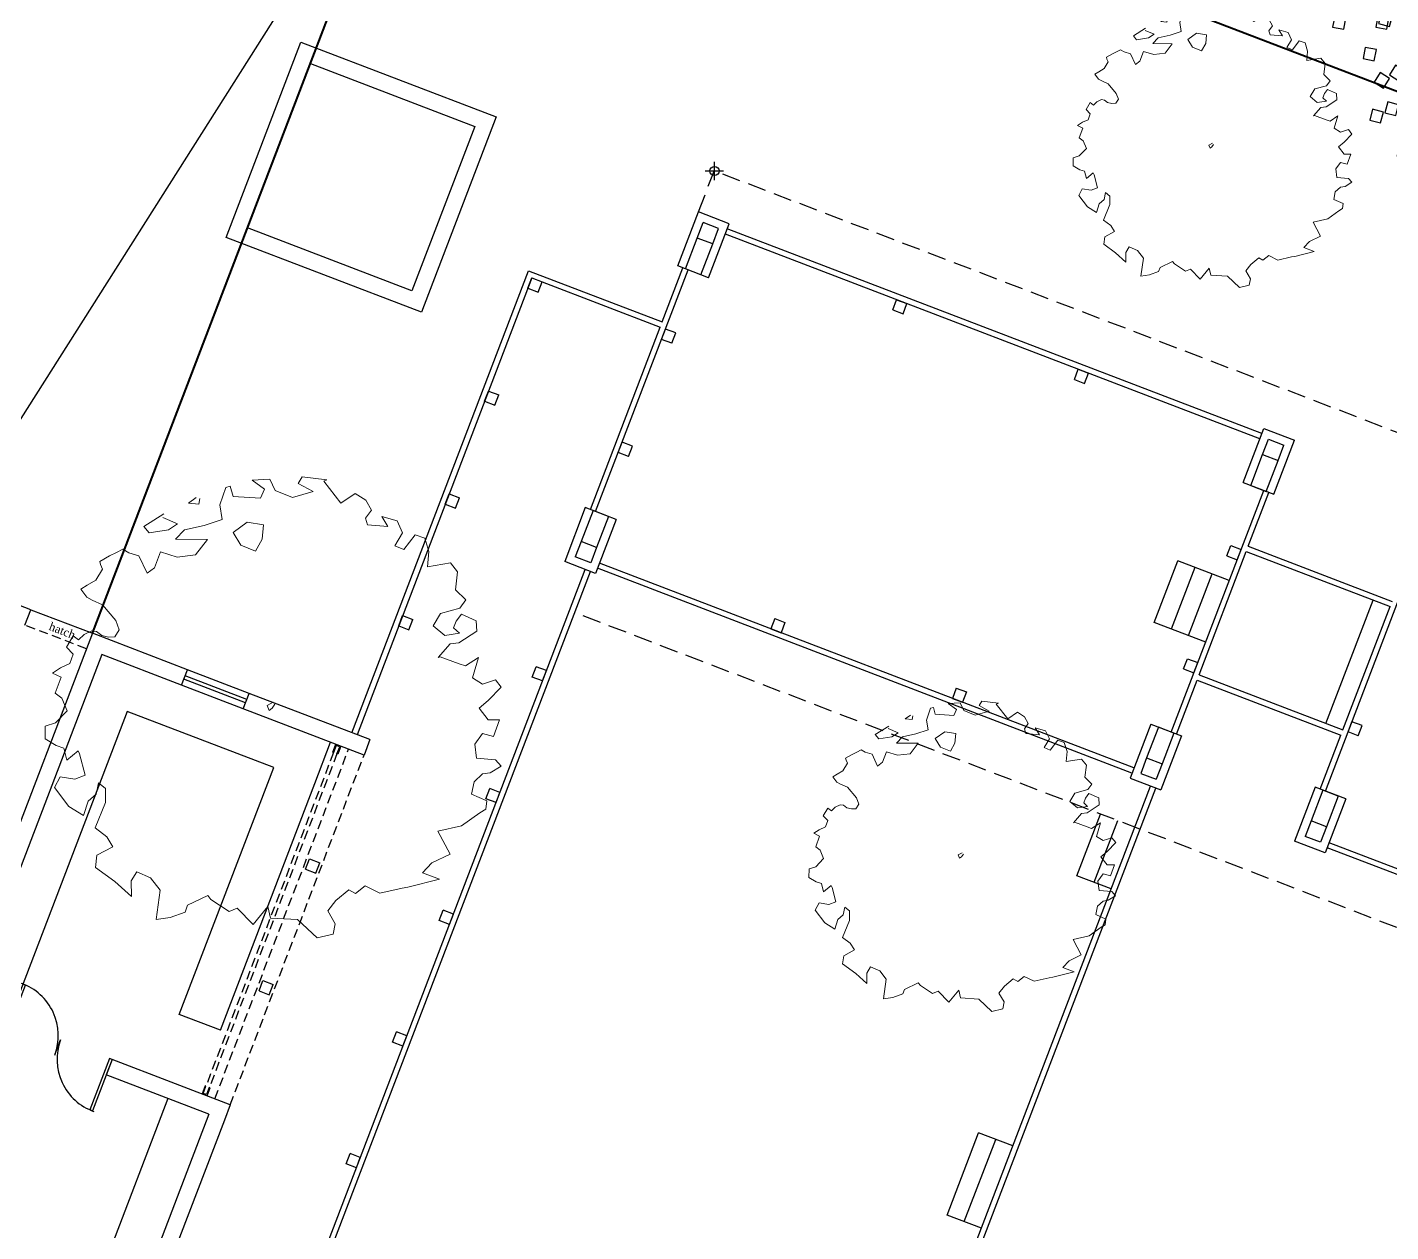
# Model space of a CAD drawing. Extents: x 2080 to 102394, y 2071 to 93424.
# Drawn here: x 76382 to 77126, y 80916 to 81573 of the extents above; entities that cross this region are included whole.
import ezdxf

# ---------------------------------------------------------------- set-up
doc = ezdxf.new("R2010")
doc.units = 0
doc.header["$LTSCALE"] = 20
doc.header["$MEASUREMENT"] = 0
doc.header["$PDMODE"] = 34
doc.header["$PDSIZE"] = 5
doc.linetypes.add('DASHED', pattern=[0.75, 0.5, -0.25])
doc.linetypes.add('HIDDEN', pattern=[0.375, 0.25, -0.125])
for name, color, linetype in [('DETTEXT', 7, 'Continuous'), ('DOOR', 1, 'Continuous'), ('proposed tree', 3, 'Continuous'), ('road', 2, 'Continuous'), ('rolling shutter', 8, 'HIDDEN'), ('wall', 13, 'Continuous'), ('WINDOW', 4, 'Continuous'), ('winsill', 5, 'Continuous')]:
    doc.layers.add(name, color=color, linetype=linetype)
for name, color, linetype, lineweight in [('fence', 13, 'FENCELINE2', 40), ('Mango tree', 96, 'Continuous', 5), ('sappotta', 114, 'Continuous', 5)]:
    doc.layers.add(name, color=color, linetype=linetype, lineweight=lineweight)
doc.styles.add('style2', font='romantic_2.ttf')
doc.linetypes.add('FENCELINE2', pattern='A,0.25,-0.1,[132,ltypeshp.shx,S=0.1,R=0,X=-0.1,Y=0],-0.1,1', length=1.45)

# ---------------------------------------------------------------- blocks, each defined once
blk = doc.blocks.new('NEEM')
at = {"layer": 'sappotta', "linetype": 'Continuous'}
for p, q in [((0.1622, 1.1437), (0.1418, 1.1119)), ((0.2828, 1.1298), (0.1622, 1.1437)), ((-0.2131, 1.0923), (-0.2421, 1.0068)), ((-0.1911, 1.0989), (-0.2131, 1.0923)), ((-0.177, 1.0484), (-0.1911, 1.0989)), ((0.0031, 1.1323), (-0.083, 1.1274)), ((-0.083, 1.1274), (-0.0227, 1.0834)), ((-0.0227, 1.0834), (-0.0431, 1.0394)), ((0.0298, 1.0769), (0.0031, 1.1323)), ((0.1144, 1.0427), (0.0298, 1.0769)), ((0.2162, 1.072), (0.1144, 1.0427)), ((0.1418, 1.1119), (0.2162, 1.072)), ((0.2671, 1.1233), (0.2828, 1.1298)), ((0.3509, 1.0158), (0.2671, 1.1233)), ((-0.3588, 1.0435), (-0.3956, 1.0158)), ((-0.3956, 1.0158), (-0.3455, 1.0109)), ((-0.3455, 1.0109), (-0.34, 1.0386)), ((-0.2421, 1.0068), (-0.2303, 0.9351)), ((-0.0431, 1.0394), (-0.177, 1.0484)), ((0.4207, 1.063), (0.3509, 1.0158)), ((0.4731, 1.0296), (0.4207, 1.063)), ((0.5006, 0.9816), (0.4731, 1.0296)), ((-0.517, 0.9628), (-0.6142, 0.9009)), ((-0.5209, 0.9449), (-0.5209, 0.9449)), ((-0.4489, 0.9131), (-0.5209, 0.9449)), ((0.4716, 0.9417), (0.5006, 0.9816)), ((0.4825, 0.9083), (0.4716, 0.9417)), ((0.5515, 0.9498), (0.5813, 0.9001)), ((0.6267, 0.9278), (0.5515, 0.9498)), ((-0.6142, 0.9009), (-0.5891, 0.87)), ((-0.5891, 0.87), (-0.4935, 0.8838)), ((-0.4935, 0.8838), (-0.4489, 0.9131)), ((-0.4152, 0.8838), (-0.459, 0.839)), ((-0.3196, 0.9058), (-0.4152, 0.8838)), ((-0.2303, 0.9351), (-0.3196, 0.9058)), ((-0.1081, 0.9221), (-0.177, 0.8716)), ((-0.177, 0.8716), (-0.1394, 0.8089)), ((-0.0274, 0.9083), (-0.1081, 0.9221)), ((-0.0345, 0.839), (-0.0274, 0.9083)), ((0.5813, 0.9001), (0.4825, 0.9083)), ((0.6157, 0.8064), (0.6541, 0.87)), ((0.6541, 0.87), (0.6267, 0.9278)), ((-0.459, 0.839), (-0.3032, 0.8374)), ((-0.3032, 0.8374), (-0.3611, 0.7616)), ((-0.1394, 0.8089), (-0.0674, 0.7796)), ((-0.0674, 0.7796), (-0.0345, 0.839)), ((0.6604, 0.7877), (0.6157, 0.8064)), ((0.7152, 0.8602), (0.6604, 0.7877)), ((0.7622, 0.8439), (0.7152, 0.8602)), ((0.7826, 0.7787), (0.7622, 0.8439)), ((-0.7826, 0.7567), (-0.8304, 0.7291)), ((-0.7489, 0.7739), (-0.7826, 0.7567)), ((-0.7168, 0.7893), (-0.7489, 0.7739)), ((-0.6886, 0.7722), (-0.7168, 0.7893)), ((-0.6384, 0.7576), (-0.6886, 0.7722)), ((-0.5985, 0.672), (-0.6384, 0.7576)), ((-0.5335, 0.7763), (-0.5617, 0.6989)), ((-0.452, 0.7502), (-0.5335, 0.7763)), ((-0.3611, 0.7616), (-0.452, 0.7502)), ((0.7755, 0.7038), (0.7826, 0.7787)), ((-0.8178, 0.6924), (-0.8499, 0.6378)), ((-0.8304, 0.7291), (-0.8264, 0.7144)), ((-0.8264, 0.7144), (-0.8178, 0.6924)), ((-0.5617, 0.6989), (-0.5985, 0.672)), ((0.8883, 0.7225), (0.7755, 0.7038)), ((0.9236, 0.6785), (0.8883, 0.7225)), ((0.9126, 0.5906), (0.9236, 0.6785)), ((-0.8922, 0.6126), (-0.9228, 0.5938)), ((-0.8499, 0.6378), (-0.8922, 0.6126)), ((-0.9228, 0.5938), (-0.8946, 0.5547)), ((-0.8946, 0.5547), (-0.868, 0.5401)), ((-0.868, 0.5401), (-0.8178, 0.5173)), ((0.9643, 0.5409), (0.9126, 0.5906)), ((0.9338, 0.5002), (0.9643, 0.5409)), ((-0.8178, 0.5173), (-0.752, 0.4399)), ((0.8037, 0.4146), (0.8398, 0.4749)), ((0.8398, 0.4749), (0.9338, 0.5002)), ((0.9424, 0.4708), (0.9165, 0.4374)), ((1.0137, 0.4391), (0.9424, 0.4708)), ((-0.752, 0.4399), (-0.7348, 0.3943)), ((0.8601, 0.3666), (0.8037, 0.4146)), ((0.9165, 0.4374), (0.904, 0.404)), ((0.904, 0.404), (0.933, 0.378)), ((1.0176, 0.3886), (1.0137, 0.4391)), ((-0.9604, 0.3657), (-0.9941, 0.3095)), ((-0.9345, 0.3454), (-0.9604, 0.3657)), ((-0.9079, 0.3723), (-0.9345, 0.3454)), ((-0.8695, 0.3894), (-0.9079, 0.3723)), ((-0.846, 0.3861), (-0.8695, 0.3894)), ((-0.821, 0.3674), (-0.846, 0.3861)), ((-0.7881, 0.3592), (-0.821, 0.3674)), ((-0.7567, 0.3609), (-0.7881, 0.3592)), ((-0.7348, 0.3943), (-0.7567, 0.3609)), ((0.933, 0.378), (0.8601, 0.3666)), ((0.9298, 0.3315), (1.0176, 0.3886)), ((-0.9941, 0.3095), (-0.9612, 0.2745)), ((-0.9612, 0.2745), (-0.9776, 0.2289)), ((0.8288, 0.259), (0.8875, 0.3258)), ((0.8875, 0.3258), (0.9298, 0.3315)), ((-1.0231, 0.2077), (-1.0622, 0.1825)), ((-0.9776, 0.2289), (-1.0231, 0.2077)), ((0.8382, 0.2623), (0.8288, 0.259)), ((0.9306, 0.2281), (0.8382, 0.2623)), ((0.962, 0.2175), (0.9306, 0.2281)), ((1.0254, 0.259), (0.962, 0.2175)), ((0.9964, 0.1597), (1.0254, 0.259)), ((-1.0622, 0.1825), (-1.0199, 0.1621)), ((-1.0199, 0.1621), (-1.0489, 0.0839)), ((1.0458, 0.1287), (0.9964, 0.1597)), ((1.1092, 0.1491), (1.0458, 0.1287)), ((1.1374, 0.114), (1.1092, 0.1491)), ((-1.0489, 0.0839), (-1.0168, 0.0595)), ((1.074, 0.0489), (1.1374, 0.114)), ((-1.0168, 0.0595), (-0.991, -0.0024)), ((0.0196, 0.0407), (-0.0094, 0.0244)), ((-0.0094, 0.0244), (0, 0)), ((0, 0), (0.0141, 0.0114)), ((0.0141, 0.0114), (0.0274, 0.031)), ((1.0286, 0.0106), (1.074, 0.0489)), ((1.074, -0.0472), (1.0286, 0.0106)), ((-1.0481, -0.0619), (-1.0975, -0.0774)), ((-0.991, -0.0024), (-1.0481, -0.0619)), ((1.1288, -0.0472), (1.074, -0.0472)), ((1.0998, -0.1287), (1.1288, -0.0472)), ((-1.0975, -0.0774), (-1.0983, -0.1401)), ((1.0074, -0.1662), (1.0458, -0.114)), ((1.0458, -0.114), (1.0998, -0.1287)), ((-1.0983, -0.1401), (-1.0442, -0.1727)), ((-1.0442, -0.1727), (-1.0066, -0.1849)), ((-1.0066, -0.1849), (-0.9917, -0.2436)), ((-0.9917, -0.2436), (-0.9369, -0.1979)), ((-0.9369, -0.1979), (-0.9298, -0.2134)), ((1.016, -0.2338), (1.0074, -0.1662)), ((-0.9298, -0.2134), (-0.9024, -0.3177)), ((1.11, -0.2427), (1.016, -0.2338)), ((1.1367, -0.2729), (1.11, -0.2427)), ((-1.0246, -0.325), (-1.0521, -0.378)), ((-0.9526, -0.3364), (-1.0246, -0.325)), ((-0.9024, -0.3177), (-0.9526, -0.3364)), ((1.0043, -0.3495), (1.045, -0.3112)), ((1.045, -0.3112), (1.0834, -0.3063)), ((1.0834, -0.3063), (1.1367, -0.2729)), ((-1.0521, -0.378), (-0.9816, -0.4708)), ((-0.8484, -0.4114), (-0.8374, -0.3552)), ((-0.8374, -0.3552), (-0.8029, -0.3828)), ((-0.8029, -0.3828), (-0.8029, -0.4521)), ((0.9917, -0.4105), (1.0043, -0.3495)), ((-0.9103, -0.5156), (-0.8883, -0.4456)), ((-0.8883, -0.4456), (-0.8484, -0.4114)), ((-0.8029, -0.4521), (-0.8531, -0.5759)), ((1.0662, -0.4431), (0.9917, -0.4105)), ((1.0615, -0.4839), (1.0662, -0.4431)), ((-0.9816, -0.4708), (-0.9103, -0.5156)), ((0.9432, -0.5653), (1.0317, -0.5026)), ((1.0317, -0.5026), (1.0615, -0.4839)), ((-0.8531, -0.5759), (-0.7967, -0.6191)), ((0.8264, -0.5914), (0.9432, -0.5653)), ((0.8868, -0.7038), (0.8264, -0.5914)), ((-0.7661, -0.668), (-0.8445, -0.7103)), ((-0.7967, -0.6191), (-0.7661, -0.668)), ((-0.8445, -0.7103), (-0.8523, -0.7698)), ((0.7975, -0.747), (0.8868, -0.7038)), ((-0.8523, -0.7698), (-0.7575, -0.8382)), ((-0.676, -0.8358), (-0.6486, -0.791)), ((-0.6486, -0.791), (-0.582, -0.8203)), ((0.7512, -0.7967), (0.7975, -0.747)), ((0.8343, -0.8276), (0.7512, -0.7967)), ((-0.7575, -0.8382), (-0.6753, -0.9123)), ((-0.6753, -0.9123), (-0.676, -0.8358)), ((-0.582, -0.8203), (-0.5343, -0.8806)), ((0.423, -0.8968), (0.47, -0.8602)), ((0.47, -0.8602), (0.5429, -0.896)), ((0.6518, -0.8708), (0.68, -0.8667)), ((0.68, -0.8667), (0.8343, -0.8276)), ((-0.5343, -0.8806), (-0.5538, -1.0247)), ((-0.4011, -0.9547), (-0.3016, -0.9074)), ((-0.3016, -0.9074), (-0.2859, -0.9262)), ((-0.2859, -0.9262), (-0.1966, -0.9856)), ((0.2867, -0.9824), (0.3267, -0.9319)), ((0.3267, -0.9319), (0.3909, -0.8789)), ((0.3909, -0.8789), (0.423, -0.8968)), ((0.5429, -0.896), (0.6518, -0.8708)), ((-0.4857, -1.015), (-0.4128, -0.9881)), ((-0.4128, -0.9881), (-0.4011, -0.9547)), ((-0.1966, -0.9856), (-0.1575, -0.9685)), ((-0.1575, -0.9685), (-0.0783, -1.0492)), ((-0.0783, -1.0492), (-0.0063, -0.9604)), ((-0.0063, -0.9604), (0.0063, -1.0174)), ((0.3235, -1.0459), (0.2867, -0.9824)), ((-0.5538, -1.0247), (-0.4857, -1.015)), ((0.0063, -1.0174), (0.1394, -1.0255)), ((0.1394, -1.0255), (0.2358, -1.1152)), ((0.3141, -1.0964), (0.3235, -1.0459)), ((0.2358, -1.1152), (0.3141, -1.0964))]:
    blk.add_line(p, q, dxfattribs=at)
blk = doc.blocks.new('3DLF-S')
at = {"color": 3}
blk.add_3dface([(0, 0), (-4, -4, -4), (0, -8, -8), (4, -4, -4)], dxfattribs=at)
blk = doc.blocks.new('3DLFS-S')
at = {"color": 92}
for p, rotation in [((-7.25, 0.25, 10.5), 338.5232090204596), ((-21.75, -8.25, -0.46), 330.9453959009229), ((11.5, -2.25, 8.5), 25.76932762433872), ((28, -11.58, 2.5), 29.93151184050779), ((-11.25, -21.75), 349.3803447238449), ((11, -25.71, 1), 29.93151184050779)]:
    blk.add_blockref('3DLF-S', p, dxfattribs=dict(at, rotation=rotation))
blk.add_blockref('3DLF-S', (-1.75, -11.41, 4.75), dxfattribs=at)
blk = doc.blocks.new('T48')
at = {"color": 10, "extrusion": (6.99446e-33, -1, -1.83772e-16)}
for p, q in [((-0.0984, 0.0995, 0.6032), (-0.0413, 0.3873, 0.7588)), ((-0.1789, 0.1693, 0.6646), (-0.164, 0.3196, 0.8033)), ((-0.0984, 0.0995, 0.5958), (-0.2688, 0.2307, 0.725)), ((0.1651, 0.0063, 0.4593), (0.3567, 0.0169, 0.5895))]:
    blk.add_line(p, q, dxfattribs=at)
at = {"color": 10}
for p, q in [((0.1566, 0.0063, 0.4614), (0.2635, 0.2371, 0.6022)), ((0.1916, 0.0783, 0.5027), (0.1238, 0.2318, 0.5027)), ((-0.2519, -0.036, 0.508), (-0.3387, 0.0423, 0.5387)), ((0.1598, 0.0063, 0.4614), (0.3059, -0.1503, 0.6022)), ((-0.254, -0.0381, 0.5122), (-0.3271, -0.0931, 0.6011)), ((-0.12, -0.0885, 0.417), (-0.2519, -0.036, 0.508)), ((-0.0624, -0.0466, 0.3387), (0.0148, -0.1905, 0.3598)), ((0.3059, -0.1503, 0.6022), (0.3641, -0.0582, 0.653)), ((-0.3111, -0.2741, 0.6445), (-0.1333, -0.1027, 0.4233)), ((-0.1168, -0.0885, 0.417), (-0.1253, -0.2699, 0.5122)), ((0.3059, -0.1503, 0.6022), (0.3344, -0.2434, 0.6382)), ((0.0148, -0.1905, 0.3598), (0.0011, -0.2275, 0.4117)), ((0.0148, -0.1905, 0.3598), (0.1323, -0.2519, 0.3598))]:
    blk.add_line(p, q, dxfattribs=at)
at = {"color": 10, "extrusion": (1, 0, 0)}
blk.add_line((-0.0544, -0.0836, 0.4307), (-0.0929, -0.0624, 0.6985), dxfattribs=at)
at = {"color": 10}
blk.add_lwpolyline([(0.0317, 0.0392, -0.117832), (0.0349, 0.0351, -0.109862), (0.036, 0.0296, -0.036437), (0.0354, 0.0234, -0.034184), (0.0339, 0.0169, -0.070317), (0.0317, 0.0123, 0.121404), (0.0307, 0.0095, 0.105675), (0.0309, 0.0078, 0.10563), (0.0317, 0.0063, 0.11787), (0.034, 0.0048, 0.050289), (0.0402, 0.0032, 0.018663), (0.0459, 0.0025, 0.01497), (0.0529, 0.0021, 0.087147), (0.0578, 0.0029, -0.118281), (0.0614, 0.0032, -0.325615), (0.0642, 0.0004, -0.326103), (0.0624, -0.0032, -0.032273), (0.0591, -0.0046, 0.027106), (0.055, -0.0063, 0.002318), (0.0467, -0.0105, 0.008478), (0.0444, -0.0116, 0.036344), (0.042, -0.0132, -0.022039), (0.0381, -0.0159, -0.092744), (0.0318, -0.0183, 0.069203), (0.0233, -0.0212, 0.147866), (0.0177, -0.0264, -0.172152), (0.0127, -0.0307, -0.132721), (0.0065, -0.0313, 0.108842), (-0.0011, -0.0317, 0.053805), (-0.0066, -0.0339, -0.040641), (-0.0138, -0.037, -0.081395), (-0.0294, -0.0396, -0.221332), (-0.0349, -0.037, -0.079922), (-0.0366, -0.0342, -0.108313), (-0.037, -0.0317, -0.048517), (-0.0366, -0.0289, -0.02389), (-0.0349, -0.0233, -0.137674), (-0.0294, -0.0155, 0.264867), (-0.0275, -0.0106, 0.017693), (-0.028, -0.0077, 0.00755), (-0.0296, -0.0011, 0.004346), (-0.0318, 0.0072, 0.010497), (-0.0328, 0.0106, 0.070056), (-0.0345, 0.0141, 0.023562), (-0.0413, 0.0233, 0.090241), (-0.0474, 0.0285, -0.118501), (-0.0519, 0.0328, -0.08154), (-0.0529, 0.0353, -0.126697), (-0.0529, 0.037, -0.215241), (-0.0518, 0.0384, -0.116434), (-0.0487, 0.0392, -0.22855), (-0.0456, 0.0377, 0.214017), (-0.0423, 0.036, 0.07524), (-0.0392, 0.0363, 0.190759), (-0.0381, 0.037, 0.274563), (-0.038, 0.0385, -0.2385), (-0.0381, 0.0402, -0.087445), (-0.0371, 0.0416, -0.110244), (-0.036, 0.0423, -0.136741), (-0.0342, 0.0425, -0.06456), (-0.0307, 0.0413, -0.144236), (-0.0272, 0.038, 0.201708), (-0.0243, 0.036, 0.026586), (-0.0197, 0.0351, -0.015616), (-0.0116, 0.0339, -0.012911), (-0.0034, 0.0321, 0.016293), (0.0032, 0.0307, 0.100723), (0.0087, 0.0308, 0.063874), (0.0169, 0.0339, 0.158892), (0.0202, 0.0372, -0.171356), (0.0233, 0.0402, -0.140353), (0.0277, 0.0409, -0.14068)], format="xyb", close=True, dxfattribs=at)
blk.add_circle((0, 0, 0.0593), 0.0169, dxfattribs=at)
at = {"color": 10, "extrusion": (0.668965, 4.71754e-17, 0.743294)}
blk.add_circle((0.0067, 0.1929, 0.4486), 0.00635, dxfattribs=at)
at = {"color": 92, "xscale": 0.00423333291, "yscale": 0.00423333291, "zscale": 0.00423333291}
for p, rotation in [((-0.0512, 0.3634, 0.4773), 180), ((0.2193, 0.2927, 0.6911), 127.0355451173859), ((-0.1257, 0.2737, 0.7715), 217.0355451173859), ((-0.0347, 0.3469, 0.5778), 180), ((0.0646, 0.2942, 0.7715), 180), ((0.1697, 0.2419, 0.5345), 127.0355451173859), ((-0.2751, 0.2492, 0.5313), 241.10908773184), ((0.0532, 0.2187, 0.4392), 127.0355451173859), ((0.1019, 0.2041, 0.7334), 127.0355451173859), ((0.1566, 0.2654, 0.6181), 180), ((-0.2217, 0.214, 0.6223), 217.0355451173859), ((-0.0766, 0.2087, 0.5239), 217.0355451173859), ((-0.0983, 0.239, 0.6773), 180), ((0.0212, 0.2561, 0.581), 180), ((0.0782, 0.1863, 0.8901), 127.0355451173859), ((0.0824, 0.1895, 0.3736), 127.0355451173859), ((-0.2004, 0.1285, 0.6773), 217.0355451173859), ((-0.056, 0.1294, 0.5408), 217.0355451173859), ((-0.0313, 0.1487, 0.9155), 217.0355451173859), ((0.3278, 0.115, 0.6159), 116.7371100578059), ((0.0646, 0.127, 0.8805), 180), ((-0.2706, 0.0643, 0.3937), 241.10908773184), ((0.0356, 0.06, 0.8699), 217.0355451173859), ((0.0646, 0.1143, 0.3831), 180), ((0.1746, 0.1016, 0.8901), 90), ((0.1799, 0.1016, 0.3736), 90), ((0.2043, 0.1016, 0.7334), 90), ((-0.2856, 0.0738, 0.6742), 260.280514680602), ((0.2753, 0.0475, 0.4286), 105.1767250495332), ((-0.1363, 0.0536, 0.6773), 274.426310174705), ((0.0646, 0.0265, 0.8699), 180), ((0.1228, -0.0191, 0.6773), 105.1767250495332), ((-0.3807, 0.0017, 0.5165), 274.426310174705), ((-0.2887, 0.0017, 0.8181), 274.426310174705), ((-0.1701, 0.0017, 0.454), 274.426310174705), ((-0.1119, 0.0017, 0.9165), 274.426310174705), ((0.188, -0.0842, 0.6551), 105.1767250495332), ((-0.0904, -0.066, 0.9165), 311.4618552920909), ((0.24, -0.0892, 0.7673), 68.14117993214732), ((0.2855, -0.0824, 0.5175), 54.73338241883649), ((0.2622, -0.1654, 0.5673), 68.14117993214732), ((0.0168, -0.0972, 0.8329), 19.52835435071045), ((-0.2315, -0.1725, 0.8181), 311.4618552920909), ((-0.0451, -0.1141, 0.7705), 342.4928092333245), ((-0.2725, -0.2122, 0.6456), 311.4618552920909), ((-0.1488, -0.2181, 0.453), 294.8881552746311), ((0.0639, -0.1597, 0.9017), 19.52835435071045), ((-0.305, -0.2279, 0.5165), 311.4618552920909), ((-0.0451, -0.166, 0.9017), 342.4928092333245), ((0.0694, -0.1975, 0.4646), 28.35728449507812), ((-0.0635, -0.1995, 0.4646), 351.3217393776923), ((0.0977, -0.2045, 0.6371), 19.52835435071045), ((0.1544, -0.2796, 0.7345), 19.52835435071045), ((-0.0451, -0.2782, 0.6371), 342.4928092333245), ((-0.0451, -0.3163, 0.7345), 342.4928092333245), ((0.0947, -0.3242, 0.635), 19.52835435071045), ((0.0952, -0.3294, 0.508), 20.68147253157148)]:
    blk.add_blockref('3DLFS-S', p, dxfattribs=dict(at, rotation=rotation))
at = {"xscale": 0.00423333291, "yscale": 0.00423333291, "zscale": 0.00423333291}
for p, rotation in [((-0.0783, -0.0074, 0.9843), 319.1446237411043), ((0.0603, -0.0508, 0.9843), 46.3875157474432)]:
    blk.add_blockref('3DLF-S', p, dxfattribs=dict(at, rotation=rotation))
blk.add_blockref('3DLF-S', (0, -0.0508, 0.9843), dxfattribs=at)
at = {"color": 10}
mesh = blk.add_polymesh((2, 36), dxfattribs=dict(at, n_close=True))
for k, corner in enumerate([(-0.0046, 0.0044, 0.2678), (-0.0035, 0.0053, 0.2678), (-0.0022, 0.0061, 0.2678), (-0.0009, 0.0067, 0.2678), (0.0006, 0.007, 0.2678), (0.0021, 0.007, 0.2678), (0.0035, 0.0068, 0.2678), (0.0049, 0.0063, 0.2678), (0.0062, 0.0056, 0.2678), (0.0074, 0.0047, 0.2678), (0.0083, 0.0036, 0.2678), (0.0091, 0.0023, 0.2678), (0.0097, 0.0009, 0.2678), (0.0099, -0.0005, 0.2678), (0.01, -0.002, 0.2678), (0.0098, -0.0034, 0.2678), (0.0093, -0.0048, 0.2678), (0.0086, -0.0061, 0.2678), (0.0077, -0.0073, 0.2678), (0.0066, -0.0083, 0.2678), (0.0053, -0.009, 0.2678), (0.0039, -0.0096, 0.2678), (0.0025, -0.0099, 0.2678), (0.001, -0.0099, 0.2678), (-0.0004, -0.0097, 0.2678), (-0.0018, -0.0092, 0.2678), (-0.0031, -0.0085, 0.2678), (-0.0043, -0.0076, 0.2678), (-0.0053, -0.0065, 0.2678), (-0.006, -0.0052, 0.2678), (-0.0066, -0.0039, 0.2678), (-0.0069, -0.0024, 0.2678), (-0.0069, -0.0009, 0.2678), (-0.0067, 0.0005, 0.2678), (-0.0062, 0.0019, 0.2678), (-0.0055, 0.0032, 0.2678), (-0.0963, 0.0992, 0.5969), (-0.0957, 0.0985, 0.5976), (-0.0954, 0.0978, 0.5983), (-0.0951, 0.0969, 0.599), (-0.0951, 0.096, 0.5996), (-0.0952, 0.095, 0.6001), (-0.0955, 0.094, 0.6006), (-0.0959, 0.0931, 0.6009), (-0.0965, 0.0922, 0.6011), (-0.0972, 0.0913, 0.6011), (-0.098, 0.0906, 0.6011), (-0.0989, 0.0899, 0.6009), (-0.0999, 0.0894, 0.6006), (-0.1008, 0.0891, 0.6001), (-0.1018, 0.0889, 0.5996), (-0.1027, 0.0889, 0.599), (-0.1036, 0.0891, 0.5983), (-0.1043, 0.0894, 0.5976), (-0.105, 0.0899, 0.5969), (-0.1055, 0.0906, 0.5961), (-0.1059, 0.0913, 0.5954), (-0.1061, 0.0922, 0.5948), (-0.1062, 0.0931, 0.5942), (-0.1061, 0.0941, 0.5936), (-0.1058, 0.0951, 0.5932), (-0.1053, 0.096, 0.5929), (-0.1048, 0.0969, 0.5927), (-0.1041, 0.0978, 0.5926), (-0.1032, 0.0985, 0.5927), (-0.1024, 0.0992, 0.5929), (-0.1014, 0.0997, 0.5932), (-0.1004, 0.1, 0.5936), (-0.0995, 0.1002, 0.5942), (-0.0986, 0.1002, 0.5948), (-0.0977, 0.1, 0.5954), (-0.0969, 0.0997, 0.5961)]):
    mesh.set_mesh_vertex(divmod(k, 36), corner)
mesh = blk.add_polymesh((2, 36), dxfattribs=dict(at, n_close=True))
for k, corner in enumerate([(0.0169, 0, 0.0593), (0.0167, 0.0029, 0.0593), (0.0159, 0.0058, 0.0593), (0.0147, 0.0085, 0.0593), (0.013, 0.0109, 0.0593), (0.0109, 0.013, 0.0593), (0.0085, 0.0147, 0.0593), (0.0058, 0.0159, 0.0593), (0.0029, 0.0167, 0.0593), (0, 0.0169, 0.0593), (-0.0029, 0.0167, 0.0593), (-0.0058, 0.0159, 0.0593), (-0.0085, 0.0147, 0.0593), (-0.0109, 0.013, 0.0593), (-0.013, 0.0109, 0.0593), (-0.0147, 0.0085, 0.0593), (-0.0159, 0.0058, 0.0593), (-0.0167, 0.0029, 0.0593), (-0.0169, 0, 0.0593), (-0.0167, -0.0029, 0.0593), (-0.0159, -0.0058, 0.0593), (-0.0147, -0.0085, 0.0593), (-0.013, -0.0109, 0.0593), (-0.0109, -0.013, 0.0593), (-0.0085, -0.0147, 0.0593), (-0.0058, -0.0159, 0.0593), (-0.0029, -0.0167, 0.0593), (0, -0.0169, 0.0593), (0.0029, -0.0167, 0.0593), (0.0058, -0.0159, 0.0593), (0.0085, -0.0147, 0.0593), (0.0109, -0.013, 0.0593), (0.013, -0.0109, 0.0593), (0.0147, -0.0085, 0.0593), (0.0159, -0.0058, 0.0593), (0.0167, -0.0029, 0.0593), (0.0223, 0.0396), (0.015, 0.0329), (0.0052, 0.0305), (-0.0048, 0.0324), (-0.0147, 0.0344), (-0.0247, 0.0361), (-0.0327, 0.0421), (-0.0383, 0.0368), (-0.0474, 0.0389), (-0.0522, 0.0334), (-0.0448, 0.0267), (-0.0381, 0.0191), (-0.0328, 0.0105), (-0.0301, 0.0007), (-0.0278, -0.0091), (-0.0317, -0.0177), (-0.0361, -0.0268), (-0.0354, -0.0365), (-0.0263, -0.0395), (-0.0163, -0.0378), (-0.0068, -0.0341), (0.0028, -0.0311), (0.0128, -0.0306), (0.0199, -0.0236), (0.0288, -0.019), (0.0384, -0.0157), (0.047, -0.0103), (0.0561, -0.0059), (0.0642, -0.0006), (0.0566, 0.0025), (0.0465, 0.0024), (0.0365, 0.004), (0.031, 0.0108), (0.0348, 0.0202), (0.036, 0.0303), (0.0317, 0.0392)]):
    mesh.set_mesh_vertex(divmod(k, 36), corner)
mesh = blk.add_polymesh((2, 36), dxfattribs=dict(at, n_close=True))
for k, corner in enumerate([(-0.0047, -0.0042, 0.2678), (-0.0056, -0.0031, 0.2678), (-0.0063, -0.0017, 0.2678), (-0.0067, -0.0003, 0.2678), (-0.0069, 0.0011, 0.2678), (-0.0068, 0.0026, 0.2678), (-0.0065, 0.004, 0.2678), (-0.0059, 0.0054, 0.2678), (-0.0051, 0.0066, 0.2678), (-0.0041, 0.0077, 0.2678), (-0.0029, 0.0086, 0.2678), (-0.0016, 0.0093, 0.2678), (-0.0002, 0.0097, 0.2678), (0.0013, 0.0099, 0.2678), (0.0028, 0.0098, 0.2678), (0.0042, 0.0095, 0.2678), (0.0056, 0.0089, 0.2678), (0.0068, 0.0081, 0.2678), (0.0079, 0.0071, 0.2678), (0.0088, 0.0059, 0.2678), (0.0094, 0.0046, 0.2678), (0.0099, 0.0032, 0.2678), (0.01, 0.0017, 0.2678), (0.01, 0.0002, 0.2678), (0.0096, -0.0012, 0.2678), (0.009, -0.0026, 0.2678), (0.0082, -0.0038, 0.2678), (0.0072, -0.0049, 0.2678), (0.0061, -0.0058, 0.2678), (0.0047, -0.0064, 0.2678), (0.0033, -0.0069, 0.2678), (0.0019, -0.007, 0.2678), (0.0004, -0.007, 0.2678), (-0.0011, -0.0066, 0.2678), (-0.0024, -0.0061, 0.2678), (-0.0036, -0.0053, 0.2678), (-0.1348, -0.0955, 0.4233), (-0.1341, -0.0951, 0.4241), (-0.1334, -0.0948, 0.4248), (-0.1325, -0.0946, 0.4254), (-0.1316, -0.0946, 0.426), (-0.1306, -0.0948, 0.4266), (-0.1297, -0.0952, 0.427), (-0.1287, -0.0957, 0.4273), (-0.1279, -0.0963, 0.4275), (-0.1271, -0.0971, 0.4276), (-0.1264, -0.098, 0.4275), (-0.1258, -0.0989, 0.4273), (-0.1254, -0.0999, 0.427), (-0.1252, -0.1009, 0.4266), (-0.1251, -0.1019, 0.426), (-0.1251, -0.1028, 0.4254), (-0.1254, -0.1036, 0.4248), (-0.1258, -0.1044, 0.4241), (-0.1263, -0.105, 0.4233), (-0.127, -0.1055, 0.4226), (-0.1278, -0.1058, 0.4219), (-0.1287, -0.1059, 0.4212), (-0.1296, -0.1059, 0.4206), (-0.1305, -0.1057, 0.4201), (-0.1315, -0.1054, 0.4196), (-0.1324, -0.1049, 0.4193), (-0.1333, -0.1042, 0.4191), (-0.1341, -0.1034, 0.4191), (-0.1348, -0.1026, 0.4191), (-0.1353, -0.1016, 0.4193), (-0.1357, -0.1006, 0.4196), (-0.136, -0.0997, 0.4201), (-0.1361, -0.0987, 0.4206), (-0.136, -0.0978, 0.4212), (-0.1358, -0.0969, 0.4219), (-0.1354, -0.0962, 0.4226)]):
    mesh.set_mesh_vertex(divmod(k, 36), corner)
mesh = blk.add_polymesh((2, 36), dxfattribs=dict(at, n_close=True))
for k, corner in enumerate([(0.0169, 0, 0.0593), (0.0167, 0.0029, 0.0593), (0.0159, 0.0058, 0.0593), (0.0147, 0.0085, 0.0593), (0.013, 0.0109, 0.0593), (0.0109, 0.013, 0.0593), (0.0085, 0.0147, 0.0593), (0.0058, 0.0159, 0.0593), (0.0029, 0.0167, 0.0593), (0, 0.0169, 0.0593), (-0.0029, 0.0167, 0.0593), (-0.0058, 0.0159, 0.0593), (-0.0085, 0.0147, 0.0593), (-0.0109, 0.013, 0.0593), (-0.013, 0.0109, 0.0593), (-0.0147, 0.0085, 0.0593), (-0.0159, 0.0058, 0.0593), (-0.0167, 0.0029, 0.0593), (-0.0169, 0, 0.0593), (-0.0167, -0.0029, 0.0593), (-0.0159, -0.0058, 0.0593), (-0.0147, -0.0085, 0.0593), (-0.013, -0.0109, 0.0593), (-0.0109, -0.013, 0.0593), (-0.0085, -0.0147, 0.0593), (-0.0058, -0.0159, 0.0593), (-0.0029, -0.0167, 0.0593), (0, -0.0169, 0.0593), (0.0029, -0.0167, 0.0593), (0.0058, -0.0159, 0.0593), (0.0085, -0.0147, 0.0593), (0.0109, -0.013, 0.0593), (0.013, -0.0109, 0.0593), (0.0147, -0.0085, 0.0593), (0.0159, -0.0058, 0.0593), (0.0167, -0.0029, 0.0593), (0.0116, 0, 0.2773), (0.0115, 0.002, 0.2773), (0.0109, 0.004, 0.2773), (0.0101, 0.0058, 0.2773), (0.0089, 0.0075, 0.2773), (0.0075, 0.0089, 0.2773), (0.0058, 0.0101, 0.2773), (0.004, 0.0109, 0.2773), (0.002, 0.0115, 0.2773), (0, 0.0116, 0.2773), (-0.002, 0.0115, 0.2773), (-0.004, 0.0109, 0.2773), (-0.0058, 0.0101, 0.2773), (-0.0075, 0.0089, 0.2773), (-0.0089, 0.0075, 0.2773), (-0.0101, 0.0058, 0.2773), (-0.0109, 0.004, 0.2773), (-0.0115, 0.002, 0.2773), (-0.0116, 0, 0.2773), (-0.0115, -0.002, 0.2773), (-0.0109, -0.004, 0.2773), (-0.0101, -0.0058, 0.2773), (-0.0089, -0.0075, 0.2773), (-0.0075, -0.0089, 0.2773), (-0.0058, -0.0101, 0.2773), (-0.004, -0.0109, 0.2773), (-0.002, -0.0115, 0.2773), (0, -0.0116, 0.2773), (0.002, -0.0115, 0.2773), (0.004, -0.0109, 0.2773), (0.0058, -0.0101, 0.2773), (0.0075, -0.0089, 0.2773), (0.0089, -0.0075, 0.2773), (0.0101, -0.0058, 0.2773), (0.0109, -0.004, 0.2773), (0.0115, -0.002, 0.2773)]):
    mesh.set_mesh_vertex(divmod(k, 36), corner)
mesh = blk.add_polymesh((2, 36), dxfattribs=dict(at, n_close=True))
for k, corner in enumerate([(0.0095, 0, 0.2741), (0.0094, 0.0015, 0.2741), (0.009, 0.0029, 0.2741), (0.0084, 0.0042, 0.2741), (0.0075, 0.0054, 0.2741), (0.0065, 0.0065, 0.2741), (0.0053, 0.0073, 0.2741), (0.004, 0.008, 0.2741), (0.0025, 0.0083, 0.2741), (0.0011, 0.0085, 0.2741), (-0.0004, 0.0083, 0.2741), (-0.0018, 0.008, 0.2741), (-0.0032, 0.0073, 0.2741), (-0.0044, 0.0065, 0.2741), (-0.0054, 0.0054, 0.2741), (-0.0063, 0.0042, 0.2741), (-0.0069, 0.0029, 0.2741), (-0.0073, 0.0015, 0.2741), (-0.0074, 0, 0.2741), (-0.0073, -0.0015, 0.2741), (-0.0069, -0.0029, 0.2741), (-0.0063, -0.0042, 0.2741), (-0.0054, -0.0054, 0.2741), (-0.0044, -0.0065, 0.2741), (-0.0032, -0.0073, 0.2741), (-0.0018, -0.008, 0.2741), (-0.0004, -0.0083, 0.2741), (0.0011, -0.0085, 0.2741), (0.0025, -0.0083, 0.2741), (0.004, -0.008, 0.2741), (0.0053, -0.0073, 0.2741), (0.0065, -0.0065, 0.2741), (0.0075, -0.0054, 0.2741), (0.0084, -0.0042, 0.2741), (0.009, -0.0029, 0.2741), (0.0094, -0.0015, 0.2741), (0.1567, 0.0131, 0.4625), (0.1559, 0.013, 0.4632), (0.1551, 0.0127, 0.4639), (0.1544, 0.0122, 0.4646), (0.1537, 0.0116, 0.4652), (0.1531, 0.0108, 0.4657), (0.1526, 0.0099, 0.4662), (0.1523, 0.0089, 0.4665), (0.1521, 0.0078, 0.4667), (0.152, 0.0067, 0.4667), (0.1521, 0.0056, 0.4667), (0.1523, 0.0046, 0.4665), (0.1526, 0.0036, 0.4662), (0.1531, 0.0027, 0.4657), (0.1537, 0.0019, 0.4652), (0.1544, 0.0012, 0.4646), (0.1551, 0.0008, 0.4639), (0.1559, 0.0005, 0.4632), (0.1567, 0.0004, 0.4625), (0.1576, 0.0005, 0.4617), (0.1583, 0.0008, 0.461), (0.1591, 0.0012, 0.4604), (0.1598, 0.0019, 0.4597), (0.1604, 0.0027, 0.4592), (0.1608, 0.0036, 0.4588), (0.1612, 0.0046, 0.4585), (0.1614, 0.0056, 0.4583), (0.1615, 0.0067, 0.4582), (0.1614, 0.0078, 0.4583), (0.1612, 0.0089, 0.4585), (0.1608, 0.0099, 0.4588), (0.1604, 0.0108, 0.4592), (0.1598, 0.0116, 0.4597), (0.1591, 0.0122, 0.4604), (0.1583, 0.0127, 0.461), (0.1576, 0.013, 0.4617)]):
    mesh.set_mesh_vertex(divmod(k, 36), corner)
blk = doc.blocks.new('DR1H902')
at = {"color": 0}
for p, q in [((-0.5, 0), (-0.5, 1)), ((-0.5, 1), (-0.45, 1)), ((-0.45, 0), (-0.45, 1)), ((-0.5, 0), (-0.45, 0))]:
    blk.add_line(p, q, dxfattribs=at)
blk.add_arc((-0.5, 0), 1, 0, 91.707, dxfattribs=at)
blk = doc.blocks.new('A$C4747145C')
at = {"linetype": 'DASHED'}
for p, q in [((-8.72, -22.34), (-0.23, -0.16)), ((1120.56, -428.9), (0.09, -0.02)), ((1030.48, -664.25), (-76.22, -240.64))]:
    blk.add_line(p, q, dxfattribs=at)
for p, q in [((-19.98, -51.76), (-8.72, -22.34)), ((-9.35, -36.56), (-6.13, -28.15)), ((8.09, -28.78), (-8.72, -22.34)), ((2.28, -31.37), (-6.13, -28.15)), ((-3.17, -58.19), (8.09, -28.78)), ((-0.94, -39.78), (-9.35, -36.56)), ((-0.94, -39.78), (2.28, -31.37)), ((297.33, -145.91), (5.94, -34.38)), ((298.4, -143.11), (7.01, -31.58)), ((-3.17, -58.19), (-19.98, -51.76)), ((-197.63, -306.06), (-101.29, -54.37)), ((-99.56, -58.24), (-194.83, -307.13)), ((-101.7, -63.85), (-99.56, -58.24)), ((-101.29, -54.37), (-28.44, -82.25)), ((-99.56, -58.24), (-93.96, -60.39)), ((-64.78, -185.59), (-14.38, -53.9)), ((-28.44, -82.25), (-17.18, -52.83)), ((-101.7, -63.85), (-96.1, -65.99)), ((-96.1, -65.99), (-93.96, -60.39)), ((-93.96, -60.39), (-29.52, -85.05)), ((97.19, -75.73), (99.33, -70.13)), ((99.33, -70.13), (104.94, -72.27)), ((102.79, -77.88), (104.94, -72.27)), ((97.19, -75.73), (102.79, -77.88)), ((-67.59, -184.52), (-29.52, -85.05)), ((-28.86, -91.73), (-26.71, -86.12)), ((-21.11, -88.27), (-26.71, -86.12)), ((-23.25, -93.87), (-21.11, -88.27)), ((-23.25, -93.87), (-28.86, -91.73)), ((196.19, -113.62), (198.33, -108.02)), ((198.33, -108.02), (203.93, -110.16)), ((201.79, -115.77), (203.93, -110.16)), ((196.19, -113.62), (201.79, -115.77)), ((-125.3, -125.48), (-123.15, -119.88)), ((-125.3, -125.48), (-119.69, -127.63)), ((-123.15, -119.88), (-117.55, -122.03)), ((-119.69, -127.63), (-117.55, -122.03)), ((288.21, -169.73), (299.47, -140.31)), ((299.47, -140.31), (316.28, -146.74)), ((-52.45, -153.37), (-50.31, -147.76)), ((-44.7, -149.91), (-50.31, -147.76)), ((298.85, -154.53), (302.06, -146.12)), ((302.06, -146.12), (310.47, -149.34)), ((305.02, -176.16), (316.28, -146.74)), ((-46.85, -155.51), (-52.45, -153.37)), ((-46.85, -155.51), (-44.7, -149.91)), ((298.85, -154.53), (307.25, -157.74)), ((307.25, -157.74), (310.47, -149.34)), ((288.21, -169.73), (305.02, -176.16)), ((-146.75, -181.52), (-144.6, -175.92)), ((-144.6, -175.92), (-139, -178.06)), ((-141.14, -183.66), (-139, -178.06)), ((249.01, -305.7), (299.42, -174.02)), ((290.96, -204.51), (302.22, -175.09)), ((-146.75, -181.52), (-141.14, -183.66)), ((-70.39, -183.44), (-81.65, -212.86)), ((-53.58, -189.88), (-70.39, -183.44)), ((-53.58, -189.88), (-64.84, -219.3)), ((-72.62, -201.86), (-75.84, -210.27)), ((-64.21, -205.08), (-72.62, -201.86)), ((-64.21, -205.08), (-67.43, -213.48)), ((264.15, -274.55), (289.89, -207.31)), ((279.34, -209.7), (281.48, -204.09)), ((281.48, -204.09), (287.08, -206.24)), ((284.94, -211.84), (287.08, -206.24)), ((289.89, -207.31), (368.34, -237.34)), ((290.96, -204.51), (369.41, -234.54)), ((333.07, -337.87), (383.47, -206.19)), ((-64.84, -219.3), (-81.65, -212.86)), ((-67.43, -213.48), (-75.84, -210.27)), ((228.69, -325.23), (-62.69, -213.69)), ((239.76, -245.94), (252.63, -212.32)), ((280.65, -223.05), (252.63, -212.32)), ((279.34, -209.7), (284.94, -211.84)), ((-241.69, -664.54), (-70.46, -217.19)), ((-238.89, -665.61), (-67.66, -218.26)), ((227.62, -328.03), (-63.77, -216.49)), ((249.1, -249.52), (261.97, -215.9)), ((258.44, -253.09), (271.31, -219.47)), ((333.26, -301.01), (359, -233.76)), ((342.6, -304.58), (368.34, -237.34)), ((-372.74, -239.03), (-339.12, -251.9)), ((-172.13, -247.83), (-169.98, -242.22)), ((-169.98, -242.22), (-164.38, -244.37)), ((-166.52, -249.97), (-164.38, -244.37)), ((32.84, -243.84), (30.7, -249.44)), ((32.84, -243.84), (38.45, -245.98)), ((-172.13, -247.83), (-166.52, -249.97)), ((30.7, -249.44), (36.3, -251.58)), ((38.45, -245.98), (36.3, -251.58)), ((267.78, -256.67), (239.76, -245.94)), ((255.74, -271.33), (257.89, -265.73)), ((257.89, -265.73), (263.49, -267.88)), ((-99.28, -275.71), (-97.14, -270.11)), ((-91.53, -272.25), (-97.14, -270.11)), ((-93.68, -277.86), (-91.53, -272.25)), ((255.74, -271.33), (261.35, -273.48)), ((261.35, -273.48), (263.49, -267.88)), ((264.15, -274.55), (342.6, -304.58)), ((-93.68, -277.86), (-99.28, -275.71)), ((131.84, -281.73), (129.69, -287.33)), ((131.84, -281.73), (137.44, -283.87)), ((251.81, -306.77), (263.08, -277.35)), ((263.08, -277.35), (341.52, -307.38)), ((129.69, -287.33), (135.3, -289.48)), ((137.44, -283.87), (135.3, -289.48)), ((-320.1, -294.52), (-384.44, -462.62)), ((-240.24, -325.08), (-320.1, -294.52)), ((237.81, -301.41), (226.55, -330.83)), ((237.81, -301.41), (254.62, -307.84)), ((345.4, -305.65), (347.54, -300.05)), ((353.15, -302.19), (347.54, -300.05)), ((351, -307.8), (353.15, -302.19)), ((-217.83, -333.66), (-209.25, -311.25)), ((254.62, -307.84), (243.36, -337.26)), ((330.26, -336.8), (341.52, -307.38)), ((351, -307.8), (345.4, -305.65)), ((-291.72, -459.57), (-240.24, -325.08)), ((235.57, -319.83), (232.36, -328.23)), ((235.57, -319.83), (243.98, -323.05)), ((243.98, -323.05), (240.76, -331.45)), ((-269.31, -468.15), (-217.83, -333.66)), ((226.55, -330.83), (243.36, -337.26)), ((232.36, -328.23), (240.76, -331.45)), ((-124.66, -342.02), (-122.52, -336.42)), ((-116.91, -338.56), (-122.52, -336.42)), ((-119.06, -344.16), (-116.91, -338.56)), ((66.7, -782), (237.75, -335.12)), ((69.5, -783.07), (240.55, -336.19)), ((327.46, -335.73), (316.2, -365.15)), ((344.27, -342.16), (327.46, -335.73)), ((-119.06, -344.16), (-124.66, -342.02)), ((344.27, -342.16), (333.01, -371.58)), ((197.63, -384), (210.49, -350.38)), ((206.96, -387.58), (219.83, -353.96)), ((325.23, -354.15), (322.01, -362.55)), ((333.64, -357.36), (325.23, -354.15)), ((330.42, -365.77), (322.01, -362.55)), ((333.64, -357.36), (330.42, -365.77)), ((333.01, -371.58), (316.2, -365.15)), ((625.47, -480.31), (334.08, -368.78)), ((626.54, -477.51), (335.16, -365.98)), ((-222.89, -380.44), (-220.74, -374.84)), ((-220.74, -374.84), (-215.14, -376.99)), ((-217.29, -382.59), (-215.14, -376.99)), ((-222.89, -380.44), (-217.29, -382.59)), ((216.3, -391.15), (197.63, -384)), ((-150.04, -408.33), (-147.9, -402.72)), ((-144.44, -410.47), (-150.04, -408.33)), ((-142.29, -404.87), (-147.9, -402.72)), ((-144.44, -410.47), (-142.29, -404.87)), ((-248.27, -446.75), (-246.12, -441.15)), ((-246.12, -441.15), (-240.52, -443.29)), ((-242.67, -448.9), (-240.52, -443.29)), ((-248.27, -446.75), (-242.67, -448.9)), ((-269.31, -468.15), (-291.72, -459.57)), ((-175.42, -474.64), (-173.28, -469.03)), ((-169.82, -476.78), (-175.42, -474.64)), ((-167.68, -471.18), (-173.28, -469.03)), ((-169.82, -476.78), (-167.68, -471.18)), ((-298, -505.35), (-412.04, -803.27)), ((126.86, -568.89), (144.02, -524.06)), ((136.2, -572.46), (153.36, -527.63)), ((162.7, -531.21), (144.02, -524.06)), ((-200.8, -540.94), (-198.66, -535.34)), ((-195.2, -543.09), (-200.8, -540.94)), ((-193.06, -537.49), (-198.66, -535.34)), ((-195.2, -543.09), (-193.06, -537.49)), ((145.54, -576.04), (126.86, -568.89))]:
    blk.add_line(p, q)
at = {"linetype": 'HIDDEN'}
for p, q in [((-342.34, -260.31), (-375.96, -247.44)), ((-272.37, -505.52), (-199.45, -315)), ((-263.97, -508.74), (-191.04, -318.22))]:
    blk.add_line(p, q, dxfattribs=at)
at = {"linetype": 'DASHED'}
blk.add_arc((0, -0.25), 0.25, 69.05467, 159.05467, dxfattribs=at)
at = {"layer": 'DOOR'}
blk.add_line((-359.39, -481.1), (-356.42, -473.35), dxfattribs=at)
at = {"layer": 'rolling shutter', "color": 8, "linetype": 'HIDDEN'}
for p, q in [((-207.64, -316.82), (-277.25, -498.7)), ((-205.77, -317.53), (-275.39, -499.42))]:
    blk.add_line(p, q, dxfattribs=at)
at = {"layer": 'rolling shutter', "color": 1, "ltscale": 5}
for points in [[(-208.03, -316.67), (-206.38, -312.35), (-203.65, -313.39), (-205.3, -317.71), (-205.77, -317.53), (-204.29, -313.68), (-206.16, -312.97), (-207.64, -316.82), (-208.03, -316.67)], [(-277.65, -498.55), (-279.3, -502.87), (-276.57, -503.91), (-274.92, -499.59), (-275.39, -499.42), (-276.86, -503.27), (-278.73, -502.55), (-277.25, -498.7), (-277.65, -498.55)]]:
    blk.add_lwpolyline(points, dxfattribs=at)
at = {"layer": 'wall'}
for p, q in [((-15.78, -53.37), (-9.35, -36.56)), ((-7.38, -56.59), (-0.94, -39.78)), ((-7.38, -56.59), (-15.78, -53.37)), ((292.41, -171.34), (298.85, -154.53)), ((300.82, -174.55), (307.25, -157.74)), ((292.41, -171.34), (300.82, -174.55)), ((-66.19, -185.05), (-72.62, -201.86)), ((-57.78, -188.27), (-66.19, -185.05)), ((-57.78, -188.27), (-64.21, -205.08)), ((-372.74, -239.03), (-430.18, -217.05)), ((-375.96, -247.44), (-372.74, -239.03)), ((-339.12, -251.9), (-418.48, -459.23)), ((-287.29, -271.74), (-339.12, -251.9)), ((-333.93, -263.52), (-406.86, -454.04)), ((-290.5, -280.15), (-333.93, -263.52)), ((-290.5, -280.15), (-287.29, -271.74)), ((-256.88, -293.02), (-253.66, -284.61)), ((-187.82, -309.81), (-253.66, -284.61)), ((-191.04, -318.22), (-256.88, -293.02)), ((242.01, -303.02), (235.57, -319.83)), ((250.41, -306.24), (242.01, -303.02)), ((-187.82, -309.81), (-191.04, -318.22)), ((250.41, -306.24), (243.98, -323.05)), ((331.67, -337.34), (325.23, -354.15)), ((340.07, -340.55), (331.67, -337.34)), ((340.07, -340.55), (333.64, -357.36)), ((-328.41, -484.07), (-331.62, -492.48)), ((-263.97, -508.74), (-328.41, -484.07)), ((-275.59, -513.93), (-331.62, -492.48)), ((-263.97, -508.74), (-267.18, -517.14)), ((-275.59, -513.93), (-389.62, -811.85)), ((-267.18, -517.14), (-384.43, -823.47))]:
    blk.add_line(p, q, dxfattribs=at)
at = {"layer": 'WINDOW'}
for p, q in [((-254.92, -287.88), (-288.54, -275.01)), ((-255.63, -289.75), (-289.25, -276.88))]:
    blk.add_line(p, q, dxfattribs=at)
at = {"layer": 'winsill'}
for p, q in [((-253.66, -284.61), (-287.29, -271.74)), ((-256.88, -293.02), (-290.5, -280.15))]:
    blk.add_line(p, q, dxfattribs=at)
at = {"layer": 'DOOR', "xscale": 29.99999999994164, "yscale": 29.99999999994164, "zscale": 66.66666666653227}
for p, rotation in [((-373.65, -476.39), 339.0546729671428), ((-342.41, -478.71), 159.0546729671428)]:
    blk.add_blockref('DR1H902', p, dxfattribs=dict(at, rotation=rotation))
at = {"layer": 'DETTEXT', "style": 'style2'}
blk.add_text('hatch', height=4.5, rotation=339.05467, dxfattribs=at).set_placement((-363.19, -249.91))

msp = doc.modelspace()

# ---------------------------------------------------------------- linework, layer by layer
at = {"ltscale": 0.5}
msp.add_lwpolyline([(76490.762, 81458.208), (76531.515, 81564.675), (76637.982, 81523.923), (76597.229, 81417.456)], close=True, dxfattribs=at)
msp.add_lwpolyline([(76502.385, 81463.396), (76536.703, 81553.053), (76626.359, 81518.735), (76592.041, 81429.079), (76502.385, 81463.396)], dxfattribs=at)
msp.add_point((76756.96, 81494.426), dxfattribs=at)
at = {"layer": 'fence', "linetype": 'Continuous'}
for p in [(76417.842, 81242.524), (78340.661, 81073.968)]:
    msp.add_line(p, (76607.285, 81737.452), dxfattribs=at)
at = {"layer": 'road', "linetype": 'Continuous', "ltscale": 0.5}
msp.add_line((76150.899, 80999.934), (76800.201, 82024.153), dxfattribs=at)

# ---------------------------------------------------------------- block references
at = {"ltscale": 0.5}
msp.add_blockref('A$C4747145C', (76756.96, 81494.426), dxfattribs=at)
at = {"layer": 'Mango tree', "linetype": 'Continuous'}
for p, xscale, yscale, zscale in [((77027.129, 81506.82), 67.98915547148499, 67.98915547155775, 67.98915547109442), ((76514.246, 81200.547), 111.2090058411704, 111.2090058413014, 111.209005840542), ((76890.609, 81119.952), 74.80902622436406, 74.80902622443682, 74.8090262239352)]:
    msp.add_blockref('NEEM', p, dxfattribs=dict(at, xscale=xscale, yscale=yscale, zscale=zscale))
at = {"layer": 'proposed tree', "xscale": 255.9263233038218, "yscale": 255.9263233038509, "zscale": 255.9263233038565}
msp.add_blockref('T48', (77225.4, 81591.333), dxfattribs=at)

doc.saveas('drawing.dxf')
